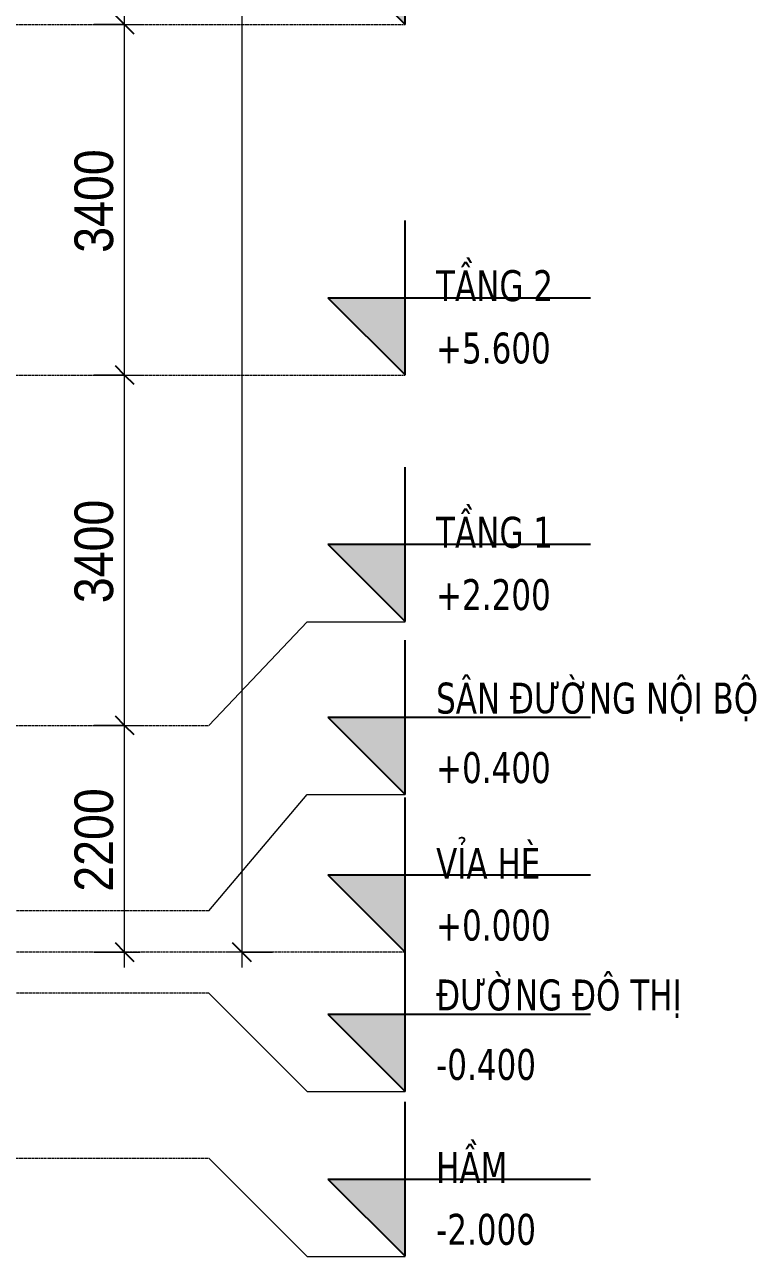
# Model space of a CAD drawing. Header units: millimetres. Extents: x 1240 to 198004, y -7796 to 35300.
# Drawn here: x 87891 to 94995, y -2953 to 9000 of the extents above; entities that cross this region are included whole.
import ezdxf

# ---------------------------------------------------------------- set-up
doc = ezdxf.new("R2010")
doc.units = ezdxf.units.MM
doc.linetypes.add('Centre', pattern=[31.75, 6.35, -4.7625, 15.875, -4.7625])
for name, color, linetype, lineweight in [('A-ANNO-DIMS', 211, 'Continuous', 9), ('A-ANNO-DIMS-150', 211, 'Continuous', 9), ('A-FLOR-LEVL', 51, 'Continuous', 9), ('A-FLOR-LEVL-1', 51, 'Continuous', 25), ('A-FLOR-LEVL-2', 51, 'Centre', 9)]:
    doc.layers.add(name, color=color, linetype=linetype, lineweight=lineweight)
doc.styles.add('Tahoma_B', font='tahomabd.ttf', dxfattribs={"width": 0.85, "height": 300})
doc.styles.add('UTM Avo', font='', dxfattribs={"width": 0.9, "height": 375})
doc.styles.get('UTM Avo').set_extended_font_data('UTM Avo')
doc.dimstyles.new('1_Dim_chi_tiet_2_5', dxfattribs={"dimscale": 304.8, "dimtxt": 374.737856, "dimasz": 0.590551, "dimexe": 0.492126, "dimexo": 0.0625, "dimgap": 0.049213, "dimtad": 1, "dimdec": 0, "dimrnd": 5, "dimzin": 0, "dimdsep": 46, "dimtxsty": 'UTM Avo', "dimblk1": 'OBLIQUE', "dimblk2": 'OBLIQUE', "dimsah": 1, "dimcen": 0.09, "dimdle": 0.492126, "dimazin": 0, "dimtfac": 1, "dimtdec": 4, "dimtix": 1, "dimtmove": 0, "dimatfit": 3, "dimfxl": 0.984252, "dimfxlon": 1, "dimtvp": 1, "dimtolj": 1, "dimtzin": 0, "dimarcsym": 2})

# ---------------------------------------------------------------- blocks, each defined once
blk = doc.blocks.new('Level - CAO ĐỘ LEVEL-350587-TKCS_MẶT ĐỨNG NỘI KHU 1')
at = {"layer": 'A-FLOR-LEVL'}
blk.add_hatch(color=256, dxfattribs=at).paths.add_polyline_path([(91585, 3957), (91585, 3207), (90835, 3957)])
at = {"layer": 'A-FLOR-LEVL-1'}
for p, q in [((91585, 3207), (91585, 4707)), ((90835, 3957), (91585, 3207)), ((90835, 3957), (93385, 3957))]:
    blk.add_line(p, q, dxfattribs=at)
blk = doc.blocks.new('DIMBLOCK1-TKCS_MẶT ĐỨNG NỘI KHU 1')
at = {"layer": 'A-ANNO-DIMS-150', "lineweight": 25}
for p, q in [((88862, 2200), (88772, 2290)), ((88862, 2200), (88952, 2110)), ((88862, 0), (88772, 90)), ((88862, 0), (88952, -90))]:
    blk.add_line(p, q, dxfattribs=at)
at = {"layer": 'A-ANNO-DIMS-150'}
for p, q in [((88562, 2200), (89012, 2200)), ((88862, 2200), (88562, 2200)), ((88862, -150), (88862, 2200)), ((88562, 0), (89012, 0)), ((88862, 0), (88562, 0))]:
    blk.add_line(p, q, dxfattribs=at)
at = {"layer": 'A-ANNO-DIMS-150', "color": 0, "insert": (88375, 586), "char_height": 375, "width": 1232.47, "attachment_point": 1, "rotation": 90, "line_spacing_factor": 1.110334, "style": 'UTM Avo'}
blk.add_mtext('2200', dxfattribs=at)
blk = doc.blocks.new('_Oblique')
at = {"color": 0, "linetype": 'ByBlock', "lineweight": -2}
blk.add_line((-0.5, -0.5), (0.5, 0.5), dxfattribs=at)
blk = doc.blocks.new('DIMBLOCK2-TKCS_MẶT ĐỨNG NỘI KHU 1')
at = {"layer": 'A-ANNO-DIMS-150', "lineweight": 25}
for p, q in [((88862, 5600), (88772, 5690)), ((88862, 5600), (88952, 5510)), ((88862, 2200), (88772, 2290)), ((88862, 2200), (88952, 2110))]:
    blk.add_line(p, q, dxfattribs=at)
at = {"layer": 'A-ANNO-DIMS-150'}
for p, q in [((88562, 5600), (89012, 5600)), ((88862, 5600), (88562, 5600)), ((88862, 2200), (88862, 5600)), ((88562, 2200), (89012, 2200)), ((88862, 2200), (88562, 2200))]:
    blk.add_line(p, q, dxfattribs=at)
at = {"layer": 'A-ANNO-DIMS-150', "color": 0, "insert": (88375, 3386), "char_height": 375, "width": 1232.47, "attachment_point": 1, "rotation": 90, "line_spacing_factor": 1.110334, "style": 'UTM Avo'}
blk.add_mtext('3400', dxfattribs=at)
blk = doc.blocks.new('DIMBLOCK3-TKCS_MẶT ĐỨNG NỘI KHU 1')
at = {"layer": 'A-ANNO-DIMS-150', "lineweight": 25}
for p, q in [((88862, 9000), (88772, 9090)), ((88862, 9000), (88952, 8910)), ((88862, 5600), (88772, 5690)), ((88862, 5600), (88952, 5510))]:
    blk.add_line(p, q, dxfattribs=at)
at = {"layer": 'A-ANNO-DIMS-150'}
for p, q in [((88562, 9000), (89012, 9000)), ((88862, 9000), (88562, 9000)), ((88862, 5600), (88862, 9000)), ((88562, 5600), (89012, 5600)), ((88862, 5600), (88562, 5600))]:
    blk.add_line(p, q, dxfattribs=at)
at = {"layer": 'A-ANNO-DIMS-150', "color": 0, "insert": (88375, 6786), "char_height": 375, "width": 1232.47, "attachment_point": 1, "rotation": 90, "line_spacing_factor": 1.110334, "style": 'UTM Avo'}
blk.add_mtext('3400', dxfattribs=at)
blk = doc.blocks.new('DIMBLOCK4-TKCS_MẶT ĐỨNG NỘI KHU 1')
at = {"layer": 'A-ANNO-DIMS-150', "lineweight": 25}
for p, q in [((88862, 12400), (88772, 12490)), ((88862, 12400), (88952, 12310)), ((88862, 9000), (88772, 9090)), ((88862, 9000), (88952, 8910))]:
    blk.add_line(p, q, dxfattribs=at)
at = {"layer": 'A-ANNO-DIMS-150'}
for p, q in [((88562, 12400), (89012, 12400)), ((88862, 12400), (88562, 12400)), ((88862, 9000), (88862, 12400)), ((88562, 9000), (89012, 9000)), ((88862, 9000), (88562, 9000))]:
    blk.add_line(p, q, dxfattribs=at)
at = {"layer": 'A-ANNO-DIMS-150', "color": 0, "insert": (88375, 10186), "char_height": 375, "width": 1232.47, "attachment_point": 1, "rotation": 90, "line_spacing_factor": 1.110334, "style": 'UTM Avo'}
blk.add_mtext('3400', dxfattribs=at)
blk = doc.blocks.new('DIMBLOCK12-TKCS_MẶT ĐỨNG NỘI KHU 1')
at = {"layer": 'A-ANNO-DIMS-150'}
for p, q in [((89999, 33950), (89999, -150)), ((90299, 33800), (89849, 33800)), ((89999, 33800), (90299, 33800)), ((90299, 0), (89849, 0)), ((89999, 0), (90299, 0))]:
    blk.add_line(p, q, dxfattribs=at)
at = {"layer": 'A-ANNO-DIMS-150', "lineweight": 25}
for p, q in [((89999, 33800), (89909, 33890)), ((89999, 33800), (90089, 33710)), ((89999, 0), (89909, 90)), ((89999, 0), (90089, -90))]:
    blk.add_line(p, q, dxfattribs=at)
at = {"layer": 'A-ANNO-DIMS-150', "color": 0, "insert": (89512, 16258), "char_height": 375, "width": 1540.59, "attachment_point": 1, "rotation": 90, "line_spacing_factor": 1.110334, "style": 'UTM Avo'}
blk.add_mtext('33800', dxfattribs=at)

msp = doc.modelspace()

# ---------------------------------------------------------------- linework, layer by layer
at = {"layer": 'A-FLOR-LEVL'}
for p, q in [((89680, 2200), (90632.5, 3206.5)), ((90632.5, 3206.5), (91585, 3206.5)), ((89680, 400), (90632.5, 1527.9)), ((90632.5, 1527.9), (91585, 1527.9)), ((89680, -400), (90632.5, -1352.5)), ((90632.5, -1352.5), (91585, -1352.5)), ((89680, -2000), (90632.5, -2952.5)), ((90632.5, -2952.5), (91585, -2952.5))]:
    msp.add_line(p, q, dxfattribs=at)
at = {"layer": 'A-FLOR-LEVL-2'}
for p, q in [((1240.2, 9000), (91585, 9000)), ((1240.2, 5600), (91585, 5600)), ((1240.2, 2200), (89680, 2200)), ((89680, 400), (1240.2, 400)), ((91585, 0), (1240.2, 0)), ((89680, -400), (1240.2, -400)), ((1240.2, -2000), (89680, -2000))]:
    msp.add_line(p, q, dxfattribs=at)

# ---------------------------------------------------------------- block references
at = {"layer": 'A-FLOR-LEVL-1'}
for p in [(0, 5793.5), (0, 2393.5), (0, 0), (0, -1678.6), (0, -3206.5), (0, -4559), (0, -6159)]:
    msp.add_blockref('Level - CAO ĐỘ LEVEL-350587-TKCS_MẶT ĐỨNG NỘI KHU 1', p, dxfattribs=at)

# ---------------------------------------------------------------- texts
at = {"layer": 'A-FLOR-LEVL', "char_height": 300, "line_spacing_factor": 0.996129, "style": 'Tahoma_B'}
for s, insert, width, attachment_point in [('\\pt1530,3060,4590,6120,7650,9180,10710,12240,13770,15300,16830,18360,19890,21420,22950,24480,26010,27540,29070,30600,32130,33660,35190,36720,38250,39780,41310,42840,44370,45900,47430,48960;TẦNG 2', (91885.8, 6311.5), 1357.875, 7), ('\\pt637.5,1275,1912.5,2550,3187.5,3825,4462.5,5100,5737.5,6375,7012.5,7650,8287.5,8925,9562.5,10200,10837.5,11475,12112.5,12750,13387.5,14025,14662.5,15300,15937.5,16575,17212.5,17850,18487.5,19125,19762.5,20400;+5.600', (91885.8, 6012.6), 1324.725, 1), ('\\pt1530,3060,4590,6120,7650,9180,10710,12240,13770,15300,16830,18360,19890,21420,22950,24480,26010,27540,29070,30600,32130,33660,35190,36720,38250,39780,41310,42840,44370,45900,47430,48960;TẦNG 1', (91885.8, 3918), 1357.875, 7), ('\\pt637.5,1275,1912.5,2550,3187.5,3825,4462.5,5100,5737.5,6375,7012.5,7650,8287.5,8925,9562.5,10200,10837.5,11475,12112.5,12750,13387.5,14025,14662.5,15300,15937.5,16575,17212.5,17850,18487.5,19125,19762.5,20400;+2.200', (91885.8, 3619.1), 1324.725, 1), ('\\pt1530,3060,4590,6120,7650,9180,10710,12240,13770,15300,16830,18360,19890,21420,22950,24480,26010,27540,29070,30600,32130,33660,35190,36720,38250,39780,41310,42840,44370,45900,47430,48960;SÂN ĐƯỜNG NỘI BỘ', (91885.8, 2239.4), 3770.175, 7), ('\\pt637.5,1275,1912.5,2550,3187.5,3825,4462.5,5100,5737.5,6375,7012.5,7650,8287.5,8925,9562.5,10200,10837.5,11475,12112.5,12750,13387.5,14025,14662.5,15300,15937.5,16575,17212.5,17850,18487.5,19125,19762.5,20400;+0.400', (91885.8, 1940.5), 1324.725, 1), ('\\pt1530,3060,4590,6120,7650,9180,10710,12240,13770,15300,16830,18360,19890,21420,22950,24480,26010,27540,29070,30600,32130,33660,35190,36720,38250,39780,41310,42840,44370,45900,47430,48960;VỈA HÈ', (91885.8, 711.5), 1282.65, 7), ('\\pt637.5,1275,1912.5,2550,3187.5,3825,4462.5,5100,5737.5,6375,7012.5,7650,8287.5,8925,9562.5,10200,10837.5,11475,12112.5,12750,13387.5,14025,14662.5,15300,15937.5,16575,17212.5,17850,18487.5,19125,19762.5,20400;+0.000', (91885.8, 412.6), 1324.725, 1), ('\\pt1530,3060,4590,6120,7650,9180,10710,12240,13770,15300,16830,18360,19890,21420,22950,24480,26010,27540,29070,30600,32130,33660,35190,36720,38250,39780,41310,42840,44370,45900,47430,48960;ĐƯỜNG ĐÔ THỊ', (91885.8, -641), 2876.4, 7), ('\\pt637.5,1275,1912.5,2550,3187.5,3825,4462.5,5100,5737.5,6375,7012.5,7650,8287.5,8925,9562.5,10200,10837.5,11475,12112.5,12750,13387.5,14025,14662.5,15300,15937.5,16575,17212.5,17850,18487.5,19125,19762.5,20400;-0.400', (91885.8, -939.9), 1189.575, 1), ('\\pt1530,3060,4590,6120,7650,9180,10710,12240,13770,15300,16830,18360,19890,21420,22950,24480,26010,27540,29070,30600,32130,33660,35190,36720,38250,39780,41310,42840,44370,45900,47430,48960;HẦM', (91885.8, -2241), 851.7, 7), ('\\pt637.5,1275,1912.5,2550,3187.5,3825,4462.5,5100,5737.5,6375,7012.5,7650,8287.5,8925,9562.5,10200,10837.5,11475,12112.5,12750,13387.5,14025,14662.5,15300,15937.5,16575,17212.5,17850,18487.5,19125,19762.5,20400;-2.000', (91885.8, -2539.9), 1189.575, 1)]:
    msp.add_mtext(s, dxfattribs=dict(at, insert=insert, width=width, attachment_point=attachment_point))

# ---------------------------------------------------------------- dimensions: what is measured, and where the dimension line sits
at = {"layer": 'A-ANNO-DIMS'}
for base, p1, p2, override, picture, middle in [((89998.9, 0), (90298.9, 33800), (90298.9, 0), {"dimpost": '<>', "dimfxl": 33800}, 'DIMBLOCK12-TKCS_MẶT ĐỨNG NỘI KHU 1', (89789.9, 16900)), ((88862.3, 12400), (88562.3, 9000), (88562.3, 12400), {"dimpost": '<>', "dimfxl": 3400}, 'DIMBLOCK4-TKCS_MẶT ĐỨNG NỘI KHU 1', (88653.3, 10700)), ((88862.3, 9000), (88562.3, 5600), (88562.3, 9000), {"dimpost": '<>', "dimfxl": 3400}, 'DIMBLOCK3-TKCS_MẶT ĐỨNG NỘI KHU 1', (88653.3, 7300)), ((88862.3, 5600), (88562.3, 2200), (88562.3, 5600), {"dimpost": '<>', "dimfxl": 3400}, 'DIMBLOCK2-TKCS_MẶT ĐỨNG NỘI KHU 1', (88653.3, 3900)), ((88862.3, 2200), (88562.3, 0), (88562.3, 2200), {"dimpost": '<>', "dimfxl": 2200}, 'DIMBLOCK1-TKCS_MẶT ĐỨNG NỘI KHU 1', (88653.3, 1100))]:
    dim = msp.add_linear_dim(base=base, p1=p1, p2=p2, angle=90, dimstyle='1_Dim_chi_tiet_2_5', override=override, dxfattribs=at)
    dim.commit()
    dim.dimension.update_dxf_attribs({"geometry": picture, "text_midpoint": middle})

doc.saveas('drawing.dxf')
